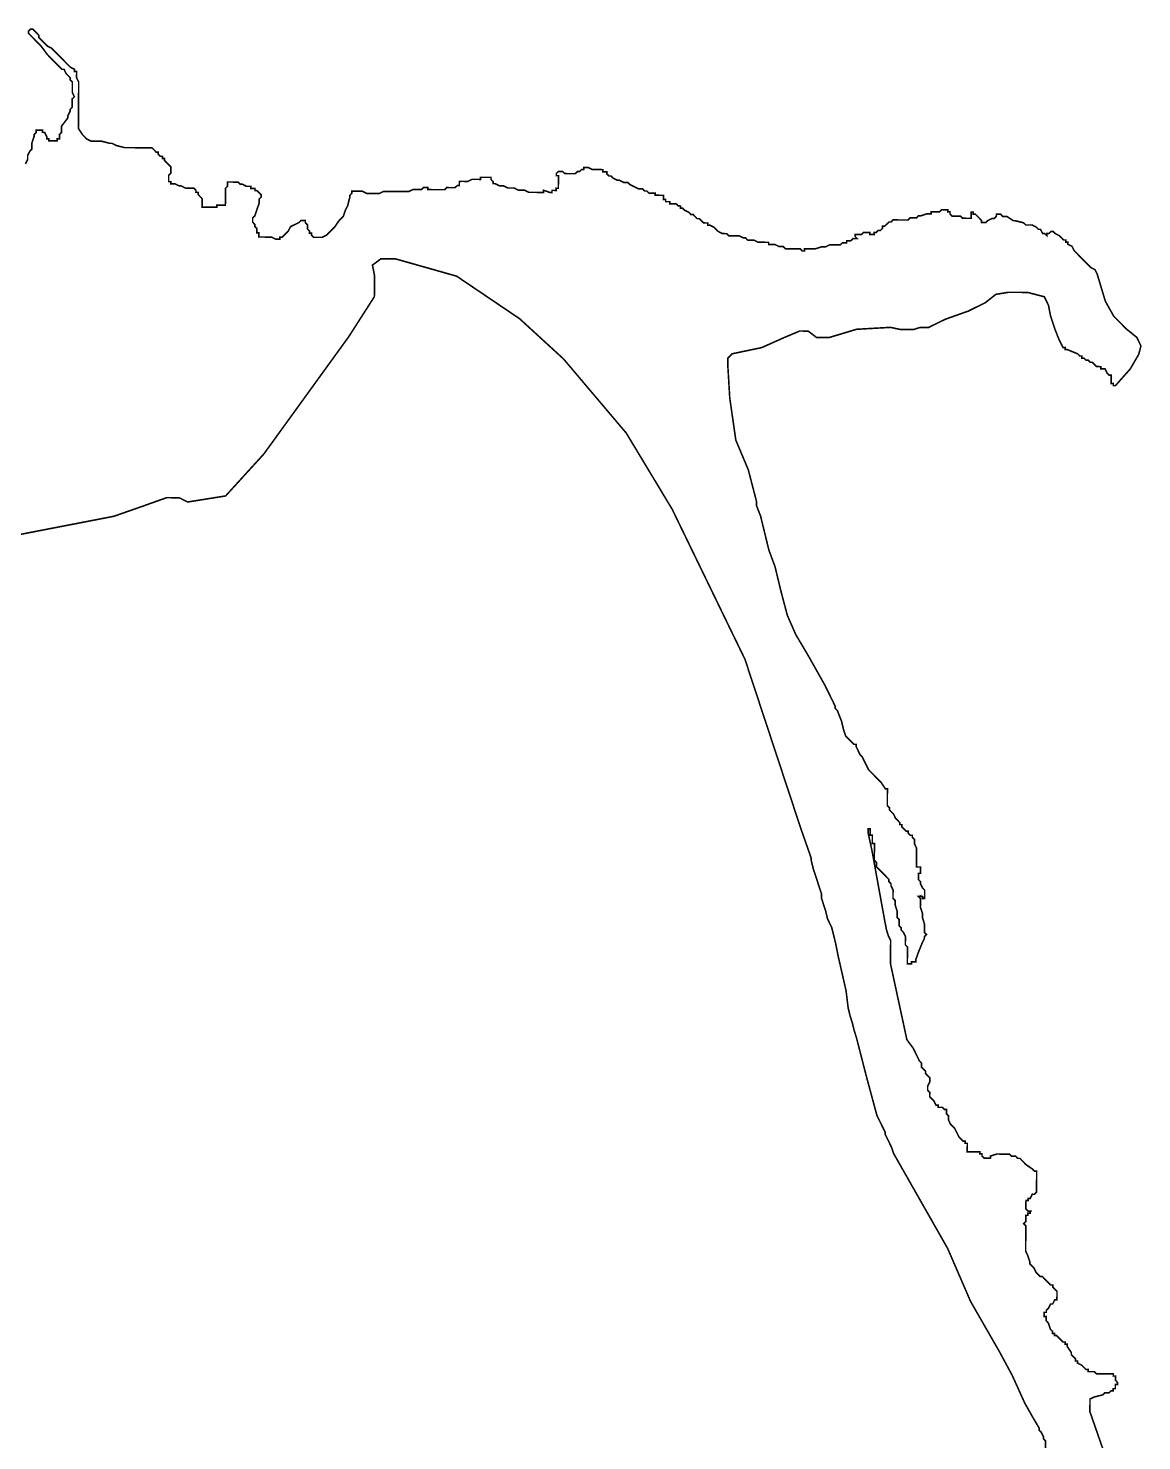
# Model space of a CAD drawing. Header units: metres. Extents: x 290190 to 339802, y 1811045 to 1991312.
# Drawn here: x 324121 to 326249, y 1875690 to 1878389 of the extents above; entities that cross this region are included whole.
import ezdxf

# ---------------------------------------------------------------- set-up
doc = ezdxf.new("R2010")
doc.units = ezdxf.units.M
doc.header["$MEASUREMENT"] = 0
doc.layers.add('HAZARDS LINE', color=1, linetype='Continuous')

msp = doc.modelspace()

# ---------------------------------------------------------------- linework, layer by layer
at = {"layer": 'HAZARDS LINE', "lineweight": 18}
for points in [[(326193, 1875620.3, 3.02, 3.02, 0), (326149.5, 1875745.4, 3.02, 3.02, 0), (326149.7, 1875769.6, 3.02, 3.02, 0), (326157.8, 1875773.5, 3.02, 3.02, 0), (326173.9, 1875777.5, 3.02, 3.02, 0), (326177.9, 1875781.5, 3.02, 3.02, 0), (326186, 1875781.4, 3.02, 3.02, 0), (326190, 1875785.4, 3.02, 3.02, 0), (326194.1, 1875785.4, 3.02, 3.02, 0), (326194.1, 1875789.4, 3.02, 3.02, 0), (326198.1, 1875789.4, 3.02, 3.02, 0), (326198.2, 1875797.4, 3.02, 3.02, 0), (326202.2, 1875797.4, 3.02, 3.02, 0), (326202.2, 1875801.4, 3.02, 3.02, 0), (326198.2, 1875805.5, 3.02, 3.02, 0), (326198.3, 1875813.5, 3.02, 3.02, 0), (326194.2, 1875813.6, 3.02, 3.02, 0), (326194.3, 1875817.6, 3.02, 3.02, 0), (326162.1, 1875817.8, 3.02, 3.02, 0), (326158.1, 1875821.8, 3.02, 3.02, 0), (326146, 1875821.9, 3.02, 3.02, 0), (326146, 1875826, 3.02, 3.02, 0), (326142, 1875826, 3.02, 3.02, 0), (326134, 1875834.1, 3.02, 3.02, 0), (326126, 1875838.2, 3.02, 3.02, 0), (326126, 1875842.2, 3.02, 3.02, 0), (326122, 1875842.2, 3.02, 3.02, 0), (326122, 1875846.2, 3.02, 3.02, 0), (326114, 1875854.3, 3.02, 3.02, 0), (326114, 1875858.4, 3.02, 3.02, 0), (326106, 1875870.5, 3.02, 3.02, 0), (326106.1, 1875874.5, 3.02, 3.02, 0), (326102, 1875874.6, 3.02, 3.02, 0), (326102.1, 1875878.6, 3.02, 3.02, 0), (326098, 1875878.6, 3.02, 3.02, 0), (326090, 1875886.7, 3.02, 3.02, 0), (326086, 1875890.8, 3.02, 3.02, 0), (326082, 1875890.8, 3.02, 3.02, 0), (326082, 1875894.8, 3.02, 3.02, 0), (326078, 1875894.8, 3.02, 3.02, 0), (326078, 1875898.9, 3.02, 3.02, 0), (326074, 1875902.9, 3.02, 3.02, 0), (326070.1, 1875915, 3.02, 3.02, 0), (326066.1, 1875919.1, 3.02, 3.02, 0), (326066.1, 1875927.1, 3.02, 3.02, 0), (326062.1, 1875927.2, 3.02, 3.02, 0), (326062.1, 1875935.2, 3.02, 3.02, 0), (326066.2, 1875935.2, 3.02, 3.02, 0), (326066.2, 1875939.2, 3.02, 3.02, 0), (326070.3, 1875943.2, 3.02, 3.02, 0), (326074.3, 1875951.2, 3.02, 3.02, 0), (326078.4, 1875951.2, 3.02, 3.02, 0), (326082.4, 1875959.2, 3.02, 3.02, 0), (326086.5, 1875959.2, 3.02, 3.02, 0), (326086.6, 1875975.3, 3.02, 3.02, 0), (326082.6, 1875979.4, 3.02, 3.02, 0), (326078.6, 1875983.4, 3.02, 3.02, 0), (326078.6, 1875987.5, 3.02, 3.02, 0), (326074.6, 1875987.5, 3.02, 3.02, 0), (326066.6, 1875995.6, 3.02, 3.02, 0), (326062.6, 1875999.6, 3.02, 3.02, 0), (326058.6, 1876003.7, 3.02, 3.02, 0), (326054.5, 1876003.7, 3.02, 3.02, 0), (326050.5, 1876007.8, 3.02, 3.02, 0), (326046.5, 1876011.8, 3.02, 3.02, 0), (326042.6, 1876019.9, 3.02, 3.02, 0), (326034.6, 1876028, 3.02, 3.02, 0), (326034.6, 1876032, 3.02, 3.02, 0), (326030.6, 1876044.1, 3.02, 3.02, 0), (326026.7, 1876052.2, 3.02, 3.02, 0), (326027, 1876100.5, 3.02, 3.02, 0), (326023, 1876104.6, 3.02, 3.02, 0), (326027, 1876108.6, 3.02, 3.02, 0), (326027.1, 1876120.7, 3.02, 3.02, 0), (326031.1, 1876120.6, 3.02, 3.02, 0), (326031.1, 1876124.7, 3.02, 3.02, 0), (326035.2, 1876124.7, 3.02, 3.02, 0), (326035.2, 1876128.7, 3.02, 3.02, 0), (326031.2, 1876128.7, 3.02, 3.02, 0), (326027.2, 1876132.8, 3.02, 3.02, 0), (326027.3, 1876148.9, 3.02, 3.02, 0), (326031.3, 1876148.8, 3.02, 3.02, 0), (326031.3, 1876152.9, 3.02, 3.02, 0), (326035.3, 1876152.8, 3.02, 3.02, 0), (326039.4, 1876160.9, 3.02, 3.02, 0), (326043.4, 1876160.8, 3.02, 3.02, 0), (326047.5, 1876164.8, 3.02, 3.02, 0), (326047.8, 1876205.1, 3.02, 3.02, 0), (326043.7, 1876205.1, 3.02, 3.02, 0), (326039.7, 1876209.2, 3.02, 3.02, 0), (326027.7, 1876217.3, 3.02, 3.02, 0), (326023.7, 1876221.4, 3.02, 3.02, 0), (326015.7, 1876229.5, 3.02, 3.02, 0), (326011.7, 1876229.5, 3.02, 3.02, 0), (326007.7, 1876233.6, 3.02, 3.02, 0), (325999.6, 1876233.6, 3.02, 3.02, 0), (325995.6, 1876237.7, 3.02, 3.02, 0), (325971.5, 1876237.8, 3.02, 3.02, 0), (325959.4, 1876233.9, 3.02, 3.02, 0), (325959.3, 1876229.8, 3.02, 3.02, 0), (325947.3, 1876229.9, 3.02, 3.02, 0), (325943.3, 1876234, 3.02, 3.02, 0), (325943.3, 1876238, 3.02, 3.02, 0), (325939.3, 1876238, 3.02, 3.02, 0), (325939.3, 1876242, 3.02, 3.02, 0), (325915.1, 1876242.2, 3.02, 3.02, 0), (325915.2, 1876258.3, 3.02, 3.02, 0), (325911.2, 1876258.3, 3.02, 3.02, 0), (325911.2, 1876262.4, 3.02, 3.02, 0), (325907.2, 1876262.4, 3.02, 3.02, 0), (325903.2, 1876266.4, 3.02, 3.02, 0), (325899.2, 1876270.5, 3.02, 3.02, 0), (325895.2, 1876278.6, 3.02, 3.02, 0), (325891.2, 1876286.6, 3.02, 3.02, 0), (325883.2, 1876294.7, 3.02, 3.02, 0), (325879.3, 1876302.8, 3.02, 3.02, 0), (325879.3, 1876310.9, 3.02, 3.02, 0), (325875.3, 1876314.9, 3.02, 3.02, 0), (325875.4, 1876323, 3.02, 3.02, 0), (325871.3, 1876323, 3.02, 3.02, 0), (325867.3, 1876327.1, 3.02, 3.02, 0), (325859.3, 1876327.1, 3.02, 3.02, 0), (325859.3, 1876331.1, 3.02, 3.02, 0), (325855.3, 1876331.2, 3.02, 3.02, 0), (325851.3, 1876339.2, 3.02, 3.02, 0), (325847.3, 1876343.3, 3.02, 3.02, 0), (325843.3, 1876347.3, 3.02, 3.02, 0), (325843.4, 1876355.4, 3.02, 3.02, 0), (325839.4, 1876359.5, 3.02, 3.02, 0), (325839.4, 1876367.5, 3.02, 3.02, 0), (325843.5, 1876375.5, 3.02, 3.02, 0), (325843.5, 1876383.6, 3.02, 3.02, 0), (325835.5, 1876391.7, 3.02, 3.02, 0), (325835.6, 1876395.7, 3.02, 3.02, 0), (325831.6, 1876399.8, 3.02, 3.02, 0), (325827.6, 1876403.8, 3.02, 3.02, 0), (325827.6, 1876411.9, 3.02, 3.02, 0), (325823.6, 1876415.9, 3.02, 3.02, 0), (325811.7, 1876440.2, 3.02, 3.02, 0), (325799.7, 1876456.4, 3.02, 3.02, 0), (325791.9, 1876492.6, 3.02, 3.02, 0), (325768.4, 1876601.5, 3.02, 3.02, 0), (325768.7, 1876645.8, 3.02, 3.02, 0), (325764.7, 1876653.9, 3.02, 3.02, 0), (325760.8, 1876666, 3.02, 3.02, 0), (325756.9, 1876686.2, 3.02, 3.02, 0), (325733.5, 1876815.2, 3.02, 3.02, 0), (325725.7, 1876851.5, 3.02, 3.02, 0), (325725.8, 1876859.5, 3.02, 3.02, 0), (325729.8, 1876859.5, 3.02, 3.02, 0), (325729.7, 1876847.4, 3.02, 3.02, 0), (325733.7, 1876847.4, 3.02, 3.02, 0), (325733.6, 1876831.3, 3.02, 3.02, 0), (325737.7, 1876831.3, 3.02, 3.02, 0), (325737.5, 1876799, 3.02, 3.02, 0), (325741.5, 1876795, 3.02, 3.02, 0), (325741.4, 1876786.9, 3.02, 3.02, 0), (325745.4, 1876782.9, 3.02, 3.02, 0), (325749.4, 1876778.8, 3.02, 3.02, 0), (325761.4, 1876766.7, 3.02, 3.02, 0), (325765.4, 1876762.6, 3.02, 3.02, 0), (325765.4, 1876758.6, 3.02, 3.02, 0), (325769.4, 1876754.5, 3.02, 3.02, 0), (325769.4, 1876750.5, 3.02, 3.02, 0), (325773.3, 1876742.4, 3.02, 3.02, 0), (325773.2, 1876726.3, 3.02, 3.02, 0), (325777.2, 1876722.3, 3.02, 3.02, 0), (325777.2, 1876714.2, 3.02, 3.02, 0), (325781.1, 1876702.1, 3.02, 3.02, 0), (325781.1, 1876690, 3.02, 3.02, 0), (325785.1, 1876686, 3.02, 3.02, 0), (325785, 1876673.9, 3.02, 3.02, 0), (325789, 1876669.9, 3.02, 3.02, 0), (325789, 1876665.8, 3.02, 3.02, 0), (325793, 1876661.8, 3.02, 3.02, 0), (325796.9, 1876653.7, 3.02, 3.02, 0), (325796.8, 1876637.6, 3.02, 3.02, 0), (325800.8, 1876633.5, 3.02, 3.02, 0), (325800.6, 1876601.3, 3.02, 3.02, 0), (325808.7, 1876601.3, 3.02, 3.02, 0), (325808.7, 1876605.3, 3.02, 3.02, 0), (325816.8, 1876605.2, 3.02, 3.02, 0), (325816.8, 1876609.3, 3.02, 3.02, 0), (325820.9, 1876621.3, 3.02, 3.02, 0), (325829.1, 1876641.4, 3.02, 3.02, 0), (325833.1, 1876649.4, 3.02, 3.02, 0), (325833.2, 1876653.5, 3.02, 3.02, 0), (325837.2, 1876657.5, 3.02, 3.02, 0), (325833.2, 1876661.5, 3.02, 3.02, 0), (325833.3, 1876677.6, 3.02, 3.02, 0), (325829.4, 1876689.7, 3.02, 3.02, 0), (325829.4, 1876697.8, 3.02, 3.02, 0), (325825.5, 1876709.9, 3.02, 3.02, 0), (325825.6, 1876726, 3.02, 3.02, 0), (325821.6, 1876730, 3.02, 3.02, 0), (325825.6, 1876730, 3.02, 3.02, 0), (325829.6, 1876730, 3.02, 3.02, 0), (325829.6, 1876726, 3.02, 3.02, 0), (325833.6, 1876725.9, 3.02, 3.02, 0), (325833.7, 1876742.1, 3.02, 3.02, 0), (325829.7, 1876746.1, 3.02, 3.02, 0), (325825.8, 1876754.2, 3.02, 3.02, 0), (325825.8, 1876758.2, 3.02, 3.02, 0), (325821.8, 1876762.3, 3.02, 3.02, 0), (325821.9, 1876774.3, 3.02, 3.02, 0), (325825.9, 1876774.3, 3.02, 3.02, 0), (325826, 1876786.4, 3.02, 3.02, 0), (325817.9, 1876786.4, 3.02, 3.02, 0), (325818.1, 1876822.7, 3.02, 3.02, 0), (325814.2, 1876830.8, 3.02, 3.02, 0), (325814.2, 1876838.8, 3.02, 3.02, 0), (325810.2, 1876842.9, 3.02, 3.02, 0), (325810.2, 1876846.9, 3.02, 3.02, 0), (325806.2, 1876846.9, 3.02, 3.02, 0), (325802.2, 1876851, 3.02, 3.02, 0), (325802.2, 1876855, 3.02, 3.02, 0), (325798.2, 1876855, 3.02, 3.02, 0), (325794.2, 1876859.1, 3.02, 3.02, 0), (325790.2, 1876863.1, 3.02, 3.02, 0), (325790.2, 1876867.2, 3.02, 3.02, 0), (325786.2, 1876867.2, 3.02, 3.02, 0), (325786.2, 1876871.2, 3.02, 3.02, 0), (325778.2, 1876879.3, 3.02, 3.02, 0), (325774.3, 1876887.4, 3.02, 3.02, 0), (325770.3, 1876891.5, 3.02, 3.02, 0), (325766.3, 1876895.5, 3.02, 3.02, 0), (325766.3, 1876899.5, 3.02, 3.02, 0), (325762.3, 1876903.6, 3.02, 3.02, 0), (325762.5, 1876935.8, 3.02, 3.02, 0), (325758.5, 1876935.8, 3.02, 3.02, 0), (325750.5, 1876948, 3.02, 3.02, 0), (325734.5, 1876964.2, 3.02, 3.02, 0), (325726.5, 1876972.3, 3.02, 3.02, 0), (325722.5, 1876980.3, 3.02, 3.02, 0), (325718.5, 1876988.4, 3.02, 3.02, 0), (325714.6, 1876996.5, 3.02, 3.02, 0), (325710.6, 1877000.6, 3.02, 3.02, 0), (325706.6, 1877008.6, 3.02, 3.02, 0), (325702.6, 1877016.7, 3.02, 3.02, 0), (325702.6, 1877020.7, 3.02, 3.02, 0), (325698.6, 1877020.8, 3.02, 3.02, 0), (325694.6, 1877024.8, 3.02, 3.02, 0), (325686.6, 1877032.9, 3.02, 3.02, 0), (325682.6, 1877037, 3.02, 3.02, 0), (325678.7, 1877049.1, 3.02, 3.02, 0), (325674.7, 1877065.2, 3.02, 3.02, 0), (325666.8, 1877085.4, 3.02, 3.02, 0), (325662.8, 1877089.5, 3.02, 3.02, 0), (325662.8, 1877093.5, 3.02, 3.02, 0), (325643, 1877133.9, 3.02, 3.02, 0), (325611.1, 1877190.5, 3.02, 3.02, 0), (325587.2, 1877230.9, 3.02, 3.02, 0), (325571.3, 1877267.2, 3.02, 3.02, 0), (325559.5, 1877311.6, 3.02, 3.02, 0), (325547.8, 1877360, 3.02, 3.02, 0), (325535.9, 1877392.3, 3.02, 3.02, 0), (325520.2, 1877456.8, 3.02, 3.02, 0), (325512.3, 1877477, 3.02, 3.02, 0), (325512.3, 1877485.1, 3.02, 3.02, 0), (325496.6, 1877545.6, 3.02, 3.02, 0), (325472.8, 1877602.1, 3.02, 3.02, 0), (325461.2, 1877682.7, 3.02, 3.02, 0), (325457.6, 1877743.1, 3.02, 3.02, 0), (325457.7, 1877759.2, 3.02, 3.02, 0), (325465.8, 1877767.2, 3.02, 3.02, 0), (325522.2, 1877779, 3.02, 3.02, 0), (325566.6, 1877798.8, 3.02, 3.02, 0), (325594.9, 1877810.7, 3.02, 3.02, 0), (325611, 1877810.6, 3.02, 3.02, 0), (325627, 1877798.4, 3.02, 3.02, 0), (325651.2, 1877798.3, 3.02, 3.02, 0), (325703.6, 1877814, 3.02, 3.02, 0), (325768.1, 1877817.7, 3.02, 3.02, 0), (325788.2, 1877813.5, 3.02, 3.02, 0), (325812.3, 1877813.4, 3.02, 3.02, 0), (325824.4, 1877817.3, 3.02, 3.02, 0), (325840.6, 1877817.2, 3.02, 3.02, 0), (325872.9, 1877833.1, 3.02, 3.02, 0), (325917.3, 1877848.9, 3.02, 3.02, 0), (325949.6, 1877864.8, 3.02, 3.02, 0), (325969.8, 1877880.8, 3.02, 3.02, 0), (325994, 1877884.7, 3.02, 3.02, 0), (326030.2, 1877884.5, 3.02, 3.02, 0), (326062.4, 1877876.2, 3.02, 3.02, 0), (326070.3, 1877860, 3.02, 3.02, 0), (326074.2, 1877839.9, 3.02, 3.02, 0), (326082.1, 1877815.7, 3.02, 3.02, 0), (326090, 1877795.5, 3.02, 3.02, 0), (326098, 1877779.3, 3.02, 3.02, 0), (326102, 1877779.3, 3.02, 3.02, 0), (326102, 1877775.3, 3.02, 3.02, 0), (326106, 1877775.3, 3.02, 3.02, 0), (326126.1, 1877767.1, 3.02, 3.02, 0), (326130.1, 1877763, 3.02, 3.02, 0), (326134.1, 1877763, 3.02, 3.02, 0), (326134.1, 1877759, 3.02, 3.02, 0), (326138.1, 1877758.9, 3.02, 3.02, 0), (326142.1, 1877754.9, 3.02, 3.02, 0), (326146.2, 1877754.9, 3.02, 3.02, 0), (326150.2, 1877750.8, 3.02, 3.02, 0), (326154.2, 1877750.8, 3.02, 3.02, 0), (326158.2, 1877746.7, 3.02, 3.02, 0), (326162.2, 1877742.7, 3.02, 3.02, 0), (326166.2, 1877742.7, 3.02, 3.02, 0), (326170.2, 1877742.6, 3.02, 3.02, 0), (326170.2, 1877738.6, 3.02, 3.02, 0), (326174.2, 1877738.6, 3.02, 3.02, 0), (326178.3, 1877738.6, 3.02, 3.02, 0), (326182.2, 1877730.5, 3.02, 3.02, 0), (326186.2, 1877726.4, 3.02, 3.02, 0), (326190.3, 1877726.4, 3.02, 3.02, 0), (326190.2, 1877722.4, 3.02, 3.02, 0), (326190.2, 1877718.3, 3.02, 3.02, 0), (326190.2, 1877714.3, 3.02, 3.02, 0), (326190.2, 1877710.3, 3.02, 3.02, 0), (326194.2, 1877710.3, 3.02, 3.02, 0), (326194.2, 1877706.2, 3.02, 3.02, 0), (326198.2, 1877706.2, 3.02, 3.02, 0), (326226.6, 1877738.2, 3.02, 3.02, 0), (326242.9, 1877766.3, 3.02, 3.02, 0), (326247, 1877782.4, 3.02, 3.02, 0), (326239, 1877798.6, 3.02, 3.02, 0), (326219, 1877814.8, 3.02, 3.02, 0), (326207, 1877827, 3.02, 3.02, 0), (326195, 1877839.1, 3.02, 3.02, 0), (326179.1, 1877867.4, 3.02, 3.02, 0), (326163.3, 1877919.9, 3.02, 3.02, 0), (326159.3, 1877927.9, 3.02, 3.02, 0), (326151.3, 1877932, 3.02, 3.02, 0), (326147.3, 1877936.1, 3.02, 3.02, 0), (326143.3, 1877940.1, 3.02, 3.02, 0), (326139.3, 1877944.2, 3.02, 3.02, 0), (326135.3, 1877948.2, 3.02, 3.02, 0), (326131.3, 1877952.3, 3.02, 3.02, 0), (326127.3, 1877956.3, 3.02, 3.02, 0), (326119.3, 1877964.4, 3.02, 3.02, 0), (326115.3, 1877972.5, 3.02, 3.02, 0), (326107.3, 1877976.6, 3.02, 3.02, 0), (326107.3, 1877980.6, 3.02, 3.02, 0), (326103.3, 1877980.6, 3.02, 3.02, 0), (326103.3, 1877984.7, 3.02, 3.02, 0), (326099.3, 1877984.7, 3.02, 3.02, 0), (326095.3, 1877988.8, 3.02, 3.02, 0), (326091.3, 1877992.8, 3.02, 3.02, 0), (326083.3, 1877996.9, 3.02, 3.02, 0), (326079.3, 1878000.9, 3.02, 3.02, 0), (326075.2, 1878001, 3.02, 3.02, 0), (326071.2, 1877997, 3.02, 3.02, 0), (326067.2, 1877997, 3.02, 3.02, 0), (326067.1, 1877993, 3.02, 3.02, 0), (326063.1, 1877997, 3.02, 3.02, 0), (326059.1, 1877997, 3.02, 3.02, 0), (326055.1, 1878005.1, 3.02, 3.02, 0), (326051.1, 1878005.1, 3.02, 3.02, 0), (326047.1, 1878009.2, 3.02, 3.02, 0), (326039.1, 1878013.3, 3.02, 3.02, 0), (326035.1, 1878013.3, 3.02, 3.02, 0), (326027, 1878013.3, 3.02, 3.02, 0), (326023, 1878017.4, 3.02, 3.02, 0), (326006.9, 1878021.5, 3.02, 3.02, 0), (326002.9, 1878021.6, 3.02, 3.02, 0), (325990.9, 1878029.7, 3.02, 3.02, 0), (325982.8, 1878029.7, 3.02, 3.02, 0), (325978.8, 1878033.8, 3.02, 3.02, 0), (325974.8, 1878033.8, 3.02, 3.02, 0), (325970.8, 1878033.8, 3.02, 3.02, 0), (325970.7, 1878029.8, 3.02, 3.02, 0), (325966.7, 1878025.8, 3.02, 3.02, 0), (325962.7, 1878025.8, 3.02, 3.02, 0), (325954.6, 1878021.9, 3.02, 3.02, 0), (325950.5, 1878017.9, 3.02, 3.02, 0), (325946.5, 1878017.9, 3.02, 3.02, 0), (325942.5, 1878017.9, 3.02, 3.02, 0), (325942.5, 1878021.9, 3.02, 3.02, 0), (325938.5, 1878026, 3.02, 3.02, 0), (325934.5, 1878030, 3.02, 3.02, 0), (325930.5, 1878034.1, 3.02, 3.02, 0), (325926.5, 1878034.1, 3.02, 3.02, 0), (325926.5, 1878038.1, 3.02, 3.02, 0), (325922.5, 1878038.2, 3.02, 3.02, 0), (325922.5, 1878034.1, 3.02, 3.02, 0), (325922.4, 1878030.1, 3.02, 3.02, 0), (325922.4, 1878026.1, 3.02, 3.02, 0), (325918.4, 1878026.1, 3.02, 3.02, 0), (325914.3, 1878026.1, 3.02, 3.02, 0), (325910.3, 1878026.2, 3.02, 3.02, 0), (325906.3, 1878026.2, 3.02, 3.02, 0), (325902.3, 1878030.2, 3.02, 3.02, 0), (325898.3, 1878030.3, 3.02, 3.02, 0), (325894.2, 1878030.3, 3.02, 3.02, 0), (325890.2, 1878030.3, 3.02, 3.02, 0), (325886.2, 1878030.3, 3.02, 3.02, 0), (325882.2, 1878034.4, 3.02, 3.02, 0), (325882.2, 1878038.4, 3.02, 3.02, 0), (325878.2, 1878038.5, 3.02, 3.02, 0), (325878.2, 1878042.5, 3.02, 3.02, 0), (325874.2, 1878042.5, 3.02, 3.02, 0), (325870.2, 1878042.5, 3.02, 3.02, 0), (325866.1, 1878042.6, 3.02, 3.02, 0), (325862.1, 1878038.6, 3.02, 3.02, 0), (325858.1, 1878038.6, 3.02, 3.02, 0), (325854, 1878038.6, 3.02, 3.02, 0), (325850, 1878038.6, 3.02, 3.02, 0), (325846, 1878038.7, 3.02, 3.02, 0), (325846, 1878034.6, 3.02, 3.02, 0), (325841.9, 1878034.7, 3.02, 3.02, 0), (325837.9, 1878034.7, 3.02, 3.02, 0), (325825.8, 1878030.7, 3.02, 3.02, 0), (325821.8, 1878030.8, 3.02, 3.02, 0), (325817.7, 1878026.8, 3.02, 3.02, 0), (325809.7, 1878026.8, 3.02, 3.02, 0), (325805.6, 1878026.8, 3.02, 3.02, 0), (325801.6, 1878022.8, 3.02, 3.02, 0), (325793.5, 1878022.9, 3.02, 3.02, 0), (325789.5, 1878022.9, 3.02, 3.02, 0), (325785.5, 1878022.9, 3.02, 3.02, 0), (325781.5, 1878023, 3.02, 3.02, 0), (325777.4, 1878023, 3.02, 3.02, 0), (325773.4, 1878023, 3.02, 3.02, 0), (325769.4, 1878019, 3.02, 3.02, 0), (325765.3, 1878019, 3.02, 3.02, 0), (325761.3, 1878015, 3.02, 3.02, 0), (325757.2, 1878011, 3.02, 3.02, 0), (325753.2, 1878011.1, 3.02, 3.02, 0), (325753.2, 1878007, 3.02, 3.02, 0), (325749.1, 1878003, 3.02, 3.02, 0), (325745.1, 1878003.1, 3.02, 3.02, 0), (325741, 1877999.1, 3.02, 3.02, 0), (325737, 1877999.1, 3.02, 3.02, 0), (325737, 1877995.1, 3.02, 3.02, 0), (325733, 1877995.1, 3.02, 3.02, 0), (325728.9, 1877995.1, 3.02, 3.02, 0), (325729, 1877999.1, 3.02, 3.02, 0), (325724.9, 1877999.2, 3.02, 3.02, 0), (325720.9, 1877999.2, 3.02, 3.02, 0), (325716.9, 1877999.2, 3.02, 3.02, 0), (325712.8, 1877995.2, 3.02, 3.02, 0), (325704.8, 1877995.3, 3.02, 3.02, 0), (325700.8, 1877995.3, 3.02, 3.02, 0), (325700.7, 1877991.3, 3.02, 3.02, 0), (325704.7, 1877987.2, 3.02, 3.02, 0), (325700.7, 1877987.2, 3.02, 3.02, 0), (325696.7, 1877987.3, 3.02, 3.02, 0), (325692.6, 1877983.3, 3.02, 3.02, 0), (325688.6, 1877983.3, 3.02, 3.02, 0), (325684.6, 1877983.3, 3.02, 3.02, 0), (325684.6, 1877979.3, 3.02, 3.02, 0), (325680.5, 1877979.3, 3.02, 3.02, 0), (325676.5, 1877979.3, 3.02, 3.02, 0), (325672.4, 1877975.3, 3.02, 3.02, 0), (325664.4, 1877975.4, 3.02, 3.02, 0), (325660.4, 1877975.4, 3.02, 3.02, 0), (325652.3, 1877975.5, 3.02, 3.02, 0), (325644.2, 1877971.5, 3.02, 3.02, 0), (325640.2, 1877971.5, 3.02, 3.02, 0), (325636.2, 1877971.5, 3.02, 3.02, 0), (325624.1, 1877967.6, 3.02, 3.02, 0), (325620.1, 1877967.6, 3.02, 3.02, 0), (325616, 1877967.6, 3.02, 3.02, 0), (325612, 1877967.7, 3.02, 3.02, 0), (325604, 1877967.7, 3.02, 3.02, 0), (325603.9, 1877963.7, 3.02, 3.02, 0), (325599.9, 1877963.7, 3.02, 3.02, 0), (325595.9, 1877967.8, 3.02, 3.02, 0), (325587.8, 1877967.8, 3.02, 3.02, 0), (325579.8, 1877967.9, 3.02, 3.02, 0), (325571.7, 1877967.9, 3.02, 3.02, 0), (325567.7, 1877967.9, 3.02, 3.02, 0), (325563.7, 1877972, 3.02, 3.02, 0), (325559.7, 1877972, 3.02, 3.02, 0), (325555.7, 1877972, 3.02, 3.02, 0), (325547.6, 1877976.1, 3.02, 3.02, 0), (325543.6, 1877976.1, 3.02, 3.02, 0), (325539.6, 1877976.2, 3.02, 3.02, 0), (325535.6, 1877976.2, 3.02, 3.02, 0), (325535.6, 1877980.2, 3.02, 3.02, 0), (325531.6, 1877980.2, 3.02, 3.02, 0), (325527.5, 1877980.3, 3.02, 3.02, 0), (325519.5, 1877980.3, 3.02, 3.02, 0), (325515.5, 1877980.3, 3.02, 3.02, 0), (325507.4, 1877984.4, 3.02, 3.02, 0), (325503.4, 1877984.5, 3.02, 3.02, 0), (325495.3, 1877984.5, 3.02, 3.02, 0), (325491.3, 1877988.6, 3.02, 3.02, 0), (325487.3, 1877988.6, 3.02, 3.02, 0), (325479.3, 1877992.7, 3.02, 3.02, 0), (325475.3, 1877992.7, 3.02, 3.02, 0), (325463.2, 1877992.8, 3.02, 3.02, 0), (325459.2, 1877992.8, 3.02, 3.02, 0), (325455.2, 1877996.8, 3.02, 3.02, 0), (325447.1, 1877996.9, 3.02, 3.02, 0), (325439.1, 1878001, 3.02, 3.02, 0), (325431.1, 1878009.1, 3.02, 3.02, 0), (325423.1, 1878013.1, 3.02, 3.02, 0), (325419, 1878013.2, 3.02, 3.02, 0), (325419.1, 1878017.2, 3.02, 3.02, 0), (325415, 1878017.2, 3.02, 3.02, 0), (325411, 1878017.3, 3.02, 3.02, 0), (325407, 1878021.3, 3.02, 3.02, 0), (325403, 1878025.4, 3.02, 3.02, 0), (325399, 1878025.4, 3.02, 3.02, 0), (325395, 1878029.4, 3.02, 3.02, 0), (325391, 1878033.5, 3.02, 3.02, 0), (325386.9, 1878033.5, 3.02, 3.02, 0), (325382.9, 1878037.6, 3.02, 3.02, 0), (325374.9, 1878041.6, 3.02, 3.02, 0), (325370.9, 1878045.7, 3.02, 3.02, 0), (325366.9, 1878045.7, 3.02, 3.02, 0), (325366.9, 1878049.7, 3.02, 3.02, 0), (325362.9, 1878049.8, 3.02, 3.02, 0), (325358.9, 1878053.8, 3.02, 3.02, 0), (325354.9, 1878053.9, 3.02, 3.02, 0), (325350.8, 1878053.9, 3.02, 3.02, 0), (325346.8, 1878053.9, 3.02, 3.02, 0), (325346.8, 1878057.9, 3.02, 3.02, 0), (325342.8, 1878058, 3.02, 3.02, 0), (325338.8, 1878058, 3.02, 3.02, 0), (325338.8, 1878062, 3.02, 3.02, 0), (325334.8, 1878062, 3.02, 3.02, 0), (325334.8, 1878070.1, 3.02, 3.02, 0), (325330.8, 1878070.1, 3.02, 3.02, 0), (325326.8, 1878070.1, 3.02, 3.02, 0), (325322.8, 1878070.2, 3.02, 3.02, 0), (325318.7, 1878070.2, 3.02, 3.02, 0), (325318.8, 1878074.2, 3.02, 3.02, 0), (325314.7, 1878074.2, 3.02, 3.02, 0), (325310.7, 1878074.3, 3.02, 3.02, 0), (325306.7, 1878074.3, 3.02, 3.02, 0), (325302.7, 1878078.3, 3.02, 3.02, 0), (325298.7, 1878078.4, 3.02, 3.02, 0), (325294.7, 1878082.4, 3.02, 3.02, 0), (325290.6, 1878082.4, 3.02, 3.02, 0), (325286.6, 1878082.5, 3.02, 3.02, 0), (325278.6, 1878086.5, 3.02, 3.02, 0), (325270.5, 1878090.6, 3.02, 3.02, 0), (325266.5, 1878094.7, 3.02, 3.02, 0), (325262.5, 1878094.7, 3.02, 3.02, 0), (325258.5, 1878094.7, 3.02, 3.02, 0), (325250.5, 1878098.8, 3.02, 3.02, 0), (325246.4, 1878098.8, 3.02, 3.02, 0), (325238.4, 1878102.9, 3.02, 3.02, 0), (325234.4, 1878107, 3.02, 3.02, 0), (325230.4, 1878107, 3.02, 3.02, 0), (325226.4, 1878111, 3.02, 3.02, 0), (325226.4, 1878115.1, 3.02, 3.02, 0), (325222.4, 1878115.1, 3.02, 3.02, 0), (325218.4, 1878115.1, 3.02, 3.02, 0), (325218.4, 1878119.1, 3.02, 3.02, 0), (325214.4, 1878119.2, 3.02, 3.02, 0), (325210.3, 1878119.2, 3.02, 3.02, 0), (325202.3, 1878119.2, 3.02, 3.02, 0), (325198.3, 1878119.3, 3.02, 3.02, 0), (325190.2, 1878123.4, 3.02, 3.02, 0), (325186.2, 1878123.4, 3.02, 3.02, 0), (325182.2, 1878123.4, 3.02, 3.02, 0), (325182.1, 1878119.4, 3.02, 3.02, 0), (325178.1, 1878119.4, 3.02, 3.02, 0), (325174.1, 1878115.4, 3.02, 3.02, 0), (325170, 1878115.4, 3.02, 3.02, 0), (325166, 1878111.4, 3.02, 3.02, 0), (325162, 1878111.5, 3.02, 3.02, 0), (325157.9, 1878111.5, 3.02, 3.02, 0), (325153.9, 1878111.5, 3.02, 3.02, 0), (325149.9, 1878111.5, 3.02, 3.02, 0), (325145.9, 1878111.6, 3.02, 3.02, 0), (325141.9, 1878115.6, 3.02, 3.02, 0), (325137.8, 1878115.6, 3.02, 3.02, 0), (325133.8, 1878115.7, 3.02, 3.02, 0), (325129.8, 1878111.7, 3.02, 3.02, 0), (325129.7, 1878107.6, 3.02, 3.02, 0), (325133.8, 1878107.6, 3.02, 3.02, 0), (325133.7, 1878103.6, 3.02, 3.02, 0), (325133.7, 1878099.5, 3.02, 3.02, 0), (325133.7, 1878095.5, 3.02, 3.02, 0), (325133.7, 1878091.5, 3.02, 3.02, 0), (325133.6, 1878087.5, 3.02, 3.02, 0), (325133.6, 1878083.4, 3.02, 3.02, 0), (325129.6, 1878083.5, 3.02, 3.02, 0), (325129.6, 1878079.4, 3.02, 3.02, 0), (325125.5, 1878079.5, 3.02, 3.02, 0), (325121.5, 1878079.5, 3.02, 3.02, 0), (325121.5, 1878075.5, 3.02, 3.02, 0), (325117.4, 1878075.5, 3.02, 3.02, 0), (325105.4, 1878079.6, 3.02, 3.02, 0), (325105.4, 1878075.6, 3.02, 3.02, 0), (325101.3, 1878075.6, 3.02, 3.02, 0), (325089.3, 1878075.7, 3.02, 3.02, 0), (325085.2, 1878075.7, 3.02, 3.02, 0), (325077.2, 1878075.7, 3.02, 3.02, 0), (325069.2, 1878079.8, 3.02, 3.02, 0), (325061.1, 1878079.9, 3.02, 3.02, 0), (325057.1, 1878079.9, 3.02, 3.02, 0), (325049.1, 1878084, 3.02, 3.02, 0), (325045, 1878084, 3.02, 3.02, 0), (325037, 1878084.1, 3.02, 3.02, 0), (325029, 1878088.1, 3.02, 3.02, 0), (325024.9, 1878088.2, 3.02, 3.02, 0), (325020.9, 1878088.2, 3.02, 3.02, 0), (325012.9, 1878092.3, 3.02, 3.02, 0), (325008.8, 1878092.3, 3.02, 3.02, 0), (325008.9, 1878096.3, 3.02, 3.02, 0), (325004.9, 1878100.4, 3.02, 3.02, 0), (325004.9, 1878104.4, 3.02, 3.02, 0), (325000.9, 1878104.4, 3.02, 3.02, 0), (324996.8, 1878104.4, 3.02, 3.02, 0), (324988.8, 1878104.5, 3.02, 3.02, 0), (324984.8, 1878104.5, 3.02, 3.02, 0), (324984.7, 1878100.5, 3.02, 3.02, 0), (324968.6, 1878100.6, 3.02, 3.02, 0), (324960.6, 1878096.6, 3.02, 3.02, 0), (324952.5, 1878096.7, 3.02, 3.02, 0), (324948.5, 1878096.7, 3.02, 3.02, 0), (324944.5, 1878096.7, 3.02, 3.02, 0), (324944.4, 1878088.7, 3.02, 3.02, 0), (324940.4, 1878088.7, 3.02, 3.02, 0), (324936.3, 1878084.7, 3.02, 3.02, 0), (324932.3, 1878084.7, 3.02, 3.02, 0), (324928.3, 1878084.7, 3.02, 3.02, 0), (324920.2, 1878084.8, 3.02, 3.02, 0), (324916.2, 1878080.8, 3.02, 3.02, 0), (324912.1, 1878080.8, 3.02, 3.02, 0), (324908.1, 1878080.8, 3.02, 3.02, 0), (324904.1, 1878080.9, 3.02, 3.02, 0), (324900.1, 1878080.9, 3.02, 3.02, 0), (324896, 1878080.9, 3.02, 3.02, 0), (324892, 1878080.9, 3.02, 3.02, 0), (324888, 1878081, 3.02, 3.02, 0), (324884, 1878081, 3.02, 3.02, 0), (324884, 1878085, 3.02, 3.02, 0), (324880, 1878085, 3.02, 3.02, 0), (324875.9, 1878085.1, 3.02, 3.02, 0), (324871.9, 1878081.1, 3.02, 3.02, 0), (324867.9, 1878081.1, 3.02, 3.02, 0), (324863.8, 1878081.1, 3.02, 3.02, 0), (324855.8, 1878081.2, 3.02, 3.02, 0), (324847.7, 1878077.2, 3.02, 3.02, 0), (324835.6, 1878077.3, 3.02, 3.02, 0), (324827.6, 1878077.3, 3.02, 3.02, 0), (324823.5, 1878077.4, 3.02, 3.02, 0), (324819.5, 1878077.4, 3.02, 3.02, 0), (324815.5, 1878077.4, 3.02, 3.02, 0), (324811.5, 1878077.4, 3.02, 3.02, 0), (324807.4, 1878077.5, 3.02, 3.02, 0), (324803.4, 1878077.5, 3.02, 3.02, 0), (324799.4, 1878077.5, 3.02, 3.02, 0), (324791.3, 1878073.5, 3.02, 3.02, 0), (324787.3, 1878073.6, 3.02, 3.02, 0), (324783.3, 1878073.6, 3.02, 3.02, 0), (324779.2, 1878073.6, 3.02, 3.02, 0), (324775.2, 1878073.6, 3.02, 3.02, 0), (324771.2, 1878073.7, 3.02, 3.02, 0), (324767.1, 1878073.7, 3.02, 3.02, 0), (324759.1, 1878077.8, 3.02, 3.02, 0), (324755.1, 1878077.8, 3.02, 3.02, 0), (324751.1, 1878077.8, 3.02, 3.02, 0), (324747, 1878077.8, 3.02, 3.02, 0), (324743, 1878077.9, 3.02, 3.02, 0), (324739, 1878077.9, 3.02, 3.02, 0), (324739, 1878073.9, 3.02, 3.02, 0), (324734.9, 1878069.9, 3.02, 3.02, 0), (324734.9, 1878065.8, 3.02, 3.02, 0), (324730.8, 1878049.8, 3.02, 3.02, 0), (324726.7, 1878041.7, 3.02, 3.02, 0), (324722.6, 1878029.7, 3.02, 3.02, 0), (324714.5, 1878021.7, 3.02, 3.02, 0), (324706.3, 1878009.6, 3.02, 3.02, 0), (324698.2, 1878001.6, 3.02, 3.02, 0), (324690.1, 1877993.6, 3.02, 3.02, 0), (324682.1, 1877989.7, 3.02, 3.02, 0), (324674, 1877989.7, 3.02, 3.02, 0), (324666, 1877989.8, 3.02, 3.02, 0), (324662, 1877993.8, 3.02, 3.02, 0), (324662, 1877997.8, 3.02, 3.02, 0), (324658, 1877997.9, 3.02, 3.02, 0), (324658, 1878001.9, 3.02, 3.02, 0), (324654, 1878005.9, 3.02, 3.02, 0), (324654, 1878014, 3.02, 3.02, 0), (324650, 1878018, 3.02, 3.02, 0), (324650.1, 1878022.1, 3.02, 3.02, 0), (324646, 1878022.1, 3.02, 3.02, 0), (324642, 1878022.1, 3.02, 3.02, 0), (324638, 1878018.1, 3.02, 3.02, 0), (324629.9, 1878014.1, 3.02, 3.02, 0), (324621.8, 1878010.2, 3.02, 3.02, 0), (324617.7, 1878002.1, 3.02, 3.02, 0), (324613.7, 1877998.1, 3.02, 3.02, 0), (324609.6, 1877994.1, 3.02, 3.02, 0), (324605.6, 1877990.1, 3.02, 3.02, 0), (324601.5, 1877990.2, 3.02, 3.02, 0), (324601.5, 1877986.1, 3.02, 3.02, 0), (324597.5, 1877986.2, 3.02, 3.02, 0), (324593.5, 1877986.2, 3.02, 3.02, 0), (324585.4, 1877990.3, 3.02, 3.02, 0), (324581.4, 1877990.3, 3.02, 3.02, 0), (324577.4, 1877990.3, 3.02, 3.02, 0), (324573.4, 1877990.3, 3.02, 3.02, 0), (324569.3, 1877990.4, 3.02, 3.02, 0), (324565.3, 1877990.4, 3.02, 3.02, 0), (324561.3, 1877990.4, 3.02, 3.02, 0), (324561.3, 1877994.4, 3.02, 3.02, 0), (324561.3, 1877998.5, 3.02, 3.02, 0), (324557.3, 1877998.5, 3.02, 3.02, 0), (324557.3, 1878002.5, 3.02, 3.02, 0), (324557.4, 1878006.6, 3.02, 3.02, 0), (324553.4, 1878010.6, 3.02, 3.02, 0), (324553.4, 1878014.6, 3.02, 3.02, 0), (324549.4, 1878018.7, 3.02, 3.02, 0), (324549.4, 1878022.7, 3.02, 3.02, 0), (324549.4, 1878026.7, 3.02, 3.02, 0), (324553.5, 1878030.7, 3.02, 3.02, 0), (324561.7, 1878054.9, 3.02, 3.02, 0), (324561.7, 1878058.9, 3.02, 3.02, 0), (324561.7, 1878062.9, 3.02, 3.02, 0), (324565.8, 1878066.9, 3.02, 3.02, 0), (324565.8, 1878070.9, 3.02, 3.02, 0), (324561.8, 1878075, 3.02, 3.02, 0), (324557.8, 1878079, 3.02, 3.02, 0), (324553.8, 1878079.1, 3.02, 3.02, 0), (324553.8, 1878083.1, 3.02, 3.02, 0), (324549.8, 1878083.1, 3.02, 3.02, 0), (324545.8, 1878083.1, 3.02, 3.02, 0), (324545.8, 1878087.2, 3.02, 3.02, 0), (324537.7, 1878087.2, 3.02, 3.02, 0), (324529.7, 1878091.3, 3.02, 3.02, 0), (324525.7, 1878091.3, 3.02, 3.02, 0), (324521.7, 1878095.4, 3.02, 3.02, 0), (324513.6, 1878095.4, 3.02, 3.02, 0), (324505.6, 1878095.5, 3.02, 3.02, 0), (324501.5, 1878095.5, 3.02, 3.02, 0), (324501.5, 1878091.5, 3.02, 3.02, 0), (324501.5, 1878087.4, 3.02, 3.02, 0), (324497.4, 1878083.4, 3.02, 3.02, 0), (324497.4, 1878079.4, 3.02, 3.02, 0), (324497.4, 1878075.4, 3.02, 3.02, 0), (324497.4, 1878071.4, 3.02, 3.02, 0), (324497.3, 1878067.3, 3.02, 3.02, 0), (324497.3, 1878055.3, 3.02, 3.02, 0), (324497.2, 1878051.2, 3.02, 3.02, 0), (324493.2, 1878051.3, 3.02, 3.02, 0), (324489.2, 1878051.3, 3.02, 3.02, 0), (324481.1, 1878051.3, 3.02, 3.02, 0), (324481.1, 1878047.3, 3.02, 3.02, 0), (324477.1, 1878047.3, 3.02, 3.02, 0), (324465, 1878047.4, 3.02, 3.02, 0), (324457, 1878047.5, 3.02, 3.02, 0), (324452.9, 1878047.5, 3.02, 3.02, 0), (324453, 1878055.5, 3.02, 3.02, 0), (324453, 1878059.6, 3.02, 3.02, 0), (324453, 1878063.6, 3.02, 3.02, 0), (324449, 1878067.6, 3.02, 3.02, 0), (324445, 1878071.7, 3.02, 3.02, 0), (324445.1, 1878075.7, 3.02, 3.02, 0), (324441, 1878075.8, 3.02, 3.02, 0), (324441.1, 1878079.8, 3.02, 3.02, 0), (324437.1, 1878083.8, 3.02, 3.02, 0), (324433, 1878083.9, 3.02, 3.02, 0), (324429, 1878083.9, 3.02, 3.02, 0), (324420.9, 1878083.9, 3.02, 3.02, 0), (324412.9, 1878088, 3.02, 3.02, 0), (324408.9, 1878088, 3.02, 3.02, 0), (324400.9, 1878092.1, 3.02, 3.02, 0), (324392.8, 1878092.2, 3.02, 3.02, 0), (324392.8, 1878096.2, 3.02, 3.02, 0), (324388.8, 1878096.2, 3.02, 3.02, 0), (324388.8, 1878100.2, 3.02, 3.02, 0), (324388.9, 1878104.3, 3.02, 3.02, 0), (324388.9, 1878108.3, 3.02, 3.02, 0), (324392.9, 1878112.3, 3.02, 3.02, 0), (324393, 1878116.3, 3.02, 3.02, 0), (324393, 1878120.4, 3.02, 3.02, 0), (324393, 1878124.4, 3.02, 3.02, 0), (324389, 1878128.4, 3.02, 3.02, 0), (324385, 1878132.5, 3.02, 3.02, 0), (324381, 1878136.5, 3.02, 3.02, 0), (324381, 1878140.6, 3.02, 3.02, 0), (324377, 1878140.6, 3.02, 3.02, 0), (324377, 1878144.6, 3.02, 3.02, 0), (324373, 1878144.6, 3.02, 3.02, 0), (324369, 1878148.7, 3.02, 3.02, 0), (324369, 1878152.7, 3.02, 3.02, 0), (324365, 1878152.7, 3.02, 3.02, 0), (324361, 1878156.8, 3.02, 3.02, 0), (324357, 1878160.8, 3.02, 3.02, 0), (324353, 1878160.9, 3.02, 3.02, 0), (324349, 1878160.9, 3.02, 3.02, 0), (324340.9, 1878161, 3.02, 3.02, 0), (324336.9, 1878161, 3.02, 3.02, 0), (324328.8, 1878161, 3.02, 3.02, 0), (324316.8, 1878161.1, 3.02, 3.02, 0), (324304.7, 1878161.2, 3.02, 3.02, 0), (324288.6, 1878165.3, 3.02, 3.02, 0), (324280.6, 1878169.4, 3.02, 3.02, 0), (324276.5, 1878169.4, 3.02, 3.02, 0), (324260.5, 1878173.5, 3.02, 3.02, 0), (324256.4, 1878173.6, 3.02, 3.02, 0), (324248.4, 1878173.6, 3.02, 3.02, 0), (324244.4, 1878173.6, 3.02, 3.02, 0), (324240.3, 1878173.7, 3.02, 3.02, 0), (324232.3, 1878177.7, 3.02, 3.02, 0), (324228.3, 1878181.8, 3.02, 3.02, 0), (324224.3, 1878185.9, 3.02, 3.02, 0), (324216.3, 1878198, 3.02, 3.02, 0), (324216.4, 1878210.1, 3.02, 3.02, 0), (324216.4, 1878214.1, 3.02, 3.02, 0), (324216.5, 1878222.1, 3.02, 3.02, 0), (324216.5, 1878230.2, 3.02, 3.02, 0), (324216.7, 1878254.4, 3.02, 3.02, 0), (324216.7, 1878262.4, 3.02, 3.02, 0), (324216.8, 1878266.4, 3.02, 3.02, 0), (324216.8, 1878270.5, 3.02, 3.02, 0), (324216.8, 1878274.5, 3.02, 3.02, 0), (324216.9, 1878282.5, 3.02, 3.02, 0), (324216.9, 1878286.6, 3.02, 3.02, 0), (324212.9, 1878294.7, 3.02, 3.02, 0), (324212.9, 1878298.7, 3.02, 3.02, 0), (324213, 1878302.7, 3.02, 3.02, 0), (324213, 1878306.7, 3.02, 3.02, 0), (324209, 1878306.8, 3.02, 3.02, 0), (324209, 1878310.8, 3.02, 3.02, 0), (324201, 1878314.9, 3.02, 3.02, 0), (324189, 1878327, 3.02, 3.02, 0), (324185, 1878331.1, 3.02, 3.02, 0), (324173, 1878343.2, 3.02, 3.02, 0), (324165, 1878351.3, 3.02, 3.02, 0), (324156.9, 1878355.4, 3.02, 3.02, 0), (324148.9, 1878363.5, 3.02, 3.02, 0), (324140.9, 1878371.6, 3.02, 3.02, 0), (324141, 1878375.6, 3.02, 3.02, 0), (324129, 1878387.8, 3.02, 3.02, 0), (324124.9, 1878387.8, 3.02, 3.02, 0), (324120.9, 1878383.8, 3.02, 3.02, 0), (324120.8, 1878379.8, 3.02, 3.02, 0), (324128.9, 1878371.7, 3.02, 3.02, 0), (324132.9, 1878367.6, 3.02, 3.02, 0), (324136.9, 1878363.6, 3.02, 3.02, 0), (324144.9, 1878355.5, 3.02, 3.02, 0), (324156.8, 1878339.3, 3.02, 3.02, 0), (324164.8, 1878331.2, 3.02, 3.02, 0), (324172.8, 1878323.1, 3.02, 3.02, 0), (324180.8, 1878315, 3.02, 3.02, 0), (324184.8, 1878310.9, 3.02, 3.02, 0), (324188.9, 1878310.9, 3.02, 3.02, 0), (324192.8, 1878302.8, 3.02, 3.02, 0), (324196.8, 1878298.8, 3.02, 3.02, 0), (324200.8, 1878294.7, 3.02, 3.02, 0), (324200.8, 1878290.7, 3.02, 3.02, 0), (324204.8, 1878286.6, 3.02, 3.02, 0), (324204.8, 1878278.6, 3.02, 3.02, 0), (324204.7, 1878274.6, 3.02, 3.02, 0), (324204.7, 1878270.5, 3.02, 3.02, 0), (324204.7, 1878266.5, 3.02, 3.02, 0), (324208.7, 1878258.4, 3.02, 3.02, 0), (324204.6, 1878254.4, 3.02, 3.02, 0), (324204.6, 1878250.4, 3.02, 3.02, 0), (324204.6, 1878246.4, 3.02, 3.02, 0), (324204.5, 1878238.3, 3.02, 3.02, 0), (324200.5, 1878234.3, 3.02, 3.02, 0), (324200.4, 1878230.3, 3.02, 3.02, 0), (324196.4, 1878222.3, 3.02, 3.02, 0), (324196.3, 1878218.2, 3.02, 3.02, 0), (324184.1, 1878202.2, 3.02, 3.02, 0), (324184.1, 1878198.2, 3.02, 3.02, 0), (324184.1, 1878194.2, 3.02, 3.02, 0), (324184.1, 1878190.1, 3.02, 3.02, 0), (324180, 1878186.1, 3.02, 3.02, 0), (324180, 1878182.1, 3.02, 3.02, 0), (324180, 1878178.1, 3.02, 3.02, 0), (324175.9, 1878178.1, 3.02, 3.02, 0), (324175.9, 1878174.1, 3.02, 3.02, 0), (324171.9, 1878174.1, 3.02, 3.02, 0), (324167.9, 1878174.1, 3.02, 3.02, 0), (324159.8, 1878174.2, 3.02, 3.02, 0), (324159.8, 1878178.2, 3.02, 3.02, 0), (324155.8, 1878178.2, 3.02, 3.02, 0), (324155.8, 1878182.3, 3.02, 3.02, 0), (324151.9, 1878190.3, 3.02, 3.02, 0), (324147.8, 1878190.4, 3.02, 3.02, 0), (324147.9, 1878194.4, 3.02, 3.02, 0), (324143.8, 1878194.4, 3.02, 3.02, 0), (324139.8, 1878194.4, 3.02, 3.02, 0), (324135.8, 1878194.5, 3.02, 3.02, 0), (324135.8, 1878190.4, 3.02, 3.02, 0), (324131.7, 1878186.4, 3.02, 3.02, 0), (324131.7, 1878182.4, 3.02, 3.02, 0), (324127.6, 1878170.4, 3.02, 3.02, 0), (324127.5, 1878166.3, 3.02, 3.02, 0), (324127.5, 1878158.3, 3.02, 3.02, 0), (324123.4, 1878154.3, 3.02, 3.02, 0), (324119.4, 1878146.2, 3.02, 3.02, 0), (324119.3, 1878138.2, 3.02, 3.02, 0), (324115.2, 1878130.2, 3.02, 3.02, 0)], [(324062.4, 1877413.7, 3.02, 3.02, 0), (324284.1, 1877456.6, 3.02, 3.02, 0), (324340.6, 1877476.4, 3.02, 3.02, 0), (324385, 1877492.2, 3.02, 3.02, 0), (324409.1, 1877492, 3.02, 3.02, 0), (324425.2, 1877483.9, 3.02, 3.02, 0), (324497.7, 1877495.5, 3.02, 3.02, 0), (324570.7, 1877575.6, 3.02, 3.02, 0), (324733.2, 1877800.1, 3.02, 3.02, 0), (324782, 1877876.3, 3.02, 3.02, 0), (324782.3, 1877916.5, 3.02, 3.02, 0), (324778.4, 1877936.7, 3.02, 3.02, 0), (324794.5, 1877948.7, 3.02, 3.02, 0), (324822.7, 1877948.5, 3.02, 3.02, 0), (324939.3, 1877915.5, 3.02, 3.02, 0), (325059.6, 1877834.2, 3.02, 3.02, 0), (325143.6, 1877757.2, 3.02, 3.02, 0), (325263.5, 1877615.5, 3.02, 3.02, 0), (325351.2, 1877470, 3.02, 3.02, 0), (325490.3, 1877183.2, 3.02, 3.02, 0), (325596.9, 1876860.3, 3.02, 3.02, 0), (325616.7, 1876803.8, 3.02, 3.02, 0), (325616.7, 1876799.8, 3.02, 3.02, 0), (325620.6, 1876783.7, 3.02, 3.02, 0), (325624.6, 1876771.6, 3.02, 3.02, 0), (325636.4, 1876735.2, 3.02, 3.02, 0), (325636.4, 1876727.2, 3.02, 3.02, 0), (325640.3, 1876715.1, 3.02, 3.02, 0), (325644.3, 1876703, 3.02, 3.02, 0), (325648.2, 1876686.9, 3.02, 3.02, 0), (325656.1, 1876670.7, 3.02, 3.02, 0), (325660.1, 1876654.6, 3.02, 3.02, 0), (325664, 1876638.4, 3.02, 3.02, 0), (325667.9, 1876618.3, 3.02, 3.02, 0), (325683.5, 1876549.7, 3.02, 3.02, 0), (325687.4, 1876517.5, 3.02, 3.02, 0), (325691.3, 1876501.3, 3.02, 3.02, 0), (325695.2, 1876489.2, 3.02, 3.02, 0), (325699.2, 1876473.1, 3.02, 3.02, 0), (325703.1, 1876461, 3.02, 3.02, 0), (325722.8, 1876384.4, 3.02, 3.02, 0), (325742.4, 1876311.7, 3.02, 3.02, 0), (325758.3, 1876279.4, 3.02, 3.02, 0), (325758.3, 1876275.4, 3.02, 3.02, 0), (325766.3, 1876259.2, 3.02, 3.02, 0), (325770.2, 1876251.2, 3.02, 3.02, 0), (325774.2, 1876239.1, 3.02, 3.02, 0), (325877.7, 1876057.2, 3.02, 3.02, 0), (325921.4, 1875956.2, 3.02, 3.02, 0), (325977.1, 1875859.2, 3.02, 3.02, 0), (326001, 1875814.8, 3.02, 3.02, 0), (326024.8, 1875762.3, 3.02, 3.02, 0), (326040.7, 1875734, 3.02, 3.02, 0), (326052.7, 1875713.8, 3.02, 3.02, 0), (326052.7, 1875709.8, 3.02, 3.02, 0), (326056.7, 1875705.7, 3.02, 3.02, 0), (326060.6, 1875697.6, 3.02, 3.02, 0), (326060.6, 1875693.6, 3.02, 3.02, 0), (326064.6, 1875689.6, 3.02, 3.02, 0), (326064.3, 1875637.2, 3.02, 3.02, 0)]]:
    msp.add_lwpolyline(points, format="xyseb", dxfattribs=at)
at = {"layer": 'HAZARDS LINE', "lineweight": 18, "const_width": 3.02}
for points in [[(325825.6, 1876734.1), (325825.6, 1876730)], [(326039.2, 1876128.7), (326035.2, 1876128.7)]]:
    msp.add_lwpolyline(points, close=True, dxfattribs=at)

doc.saveas('drawing.dxf')
